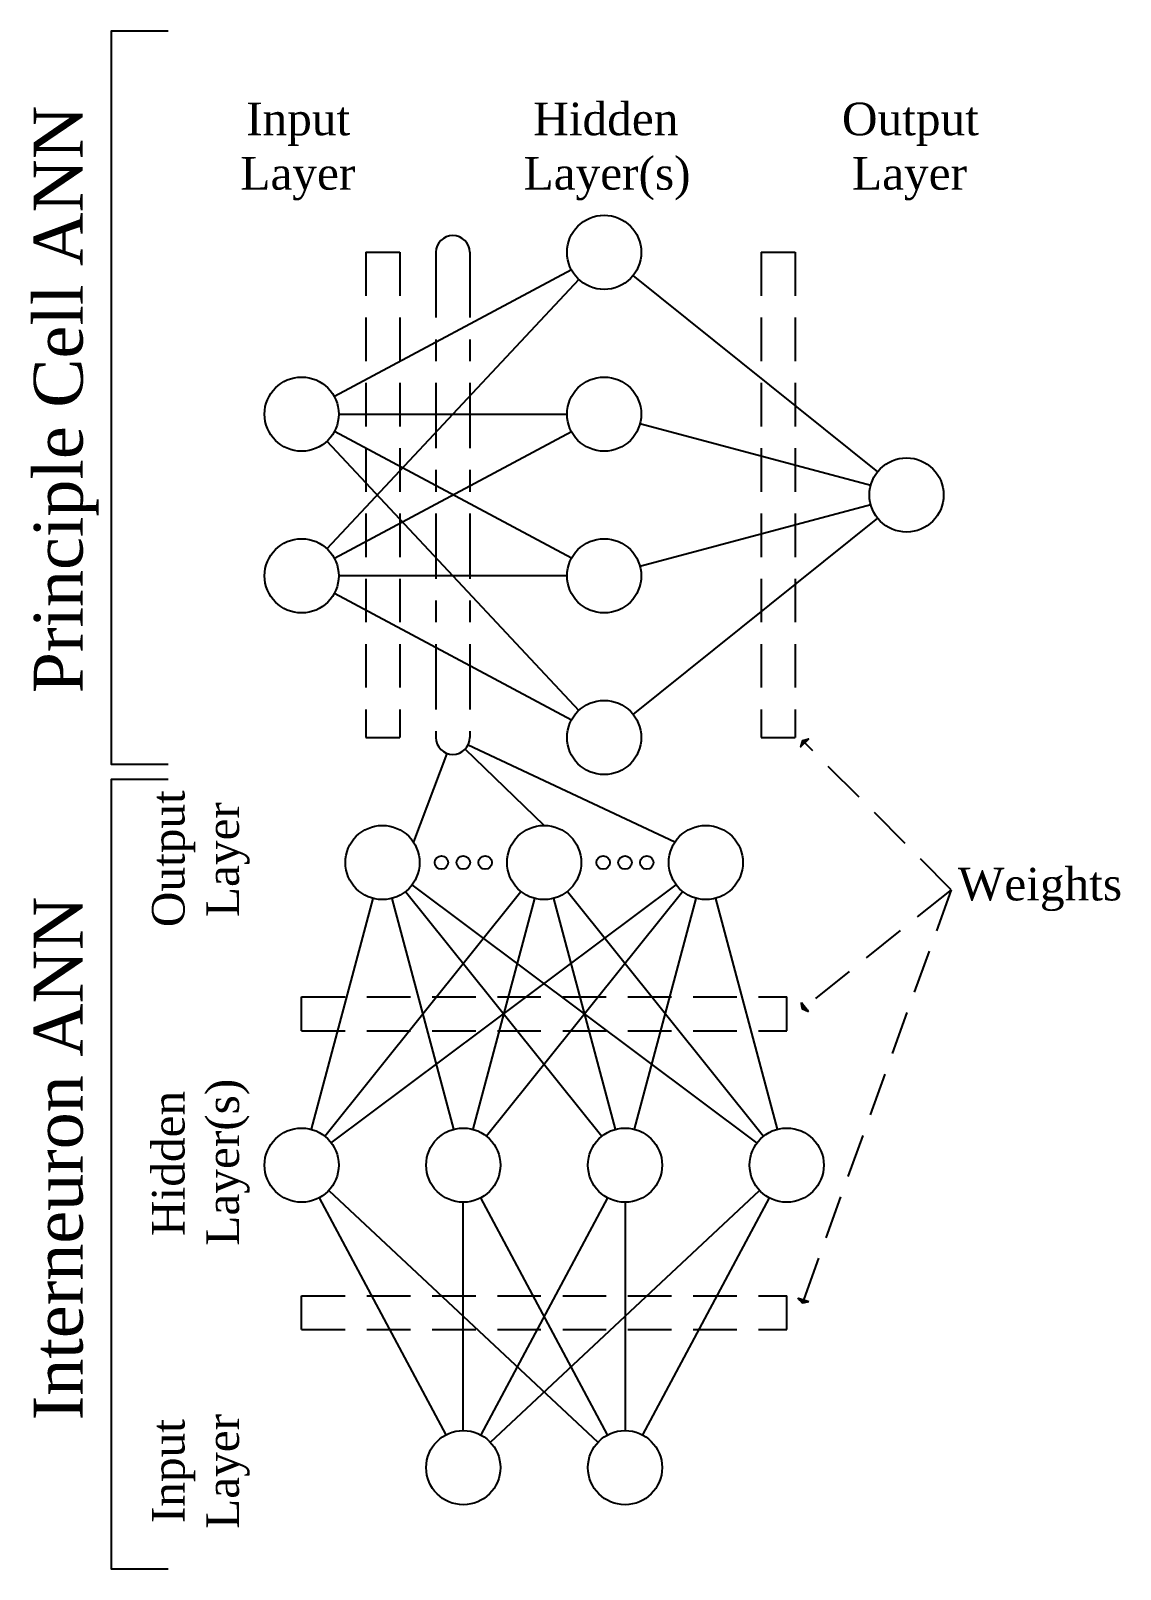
# Model space of a CAD drawing. Extents: x -952 to 50, y -755 to 659.
import ezdxf

# ---------------------------------------------------------------- set-up
doc = ezdxf.new("R2010")
doc.units = 0
doc.header["$MEASUREMENT"] = 0
doc.linetypes.add('CENTER', pattern=[6, 3, -1, 1, -1])
doc.linetypes.add('DASHED', pattern=[3, 2, -1])
doc.layers.get('0').update_dxf_attribs({"linetype": 'CONTINUOUS'})
doc.layers.add('1', color=7, linetype='CONTINUOUS')

msp = doc.modelspace()

# ---------------------------------------------------------------- hatches: boundary and pattern name
h = msp.add_hatch()
h.set_pattern_fill('ANSI31', color=256, angle=105.6717)
h.set_pattern_definition([(150.671706, (-295.99466, 209.6162), (-0.06122663, -0.10897844), [])])
h.paths.add_polyline_path([(-243.8, 1.2), (-238.4, 6.6), (-242.1, 7.1)])
h.paths.add_polyline_path([(-242.1, 7.1), (-238.4, 6.6), (-236.2, 8.7)])
h = msp.add_hatch()
h.set_pattern_fill('ANSI31', color=256, angle=67.9556)
h.set_pattern_definition([(112.955624, (-62.52406, 196.24114), (-0.1151009, -0.04875226), [])])
h.paths.add_polyline_path([(-240.1, -237.5), (-243.1, -233.7), (-242.1, -239.7)])
h.paths.add_polyline_path([(-236.5, -242), (-240.1, -237.5), (-242.1, -239.7)])
h = msp.add_hatch()
h.set_pattern_fill('ANSI31', color=256, angle=102.2506)
h.set_pattern_definition([(147.250605, (-339.38222, -48.50307), (-0.0676207, -0.10513059), [])])
h.paths.add_polyline_path([(-241.7, -506.9), (-246.3, -505.5), (-242.1, -509.8)])
h.paths.add_polyline_path([(-236.2, -508.6), (-241.7, -506.9), (-242.1, -509.8)])

# ---------------------------------------------------------------- linework, layer by layer
for p, q in [((-454.5, 439.6), (-672.4, 323.1)), ((-447.7, 430.8), (-679.2, 183.3)), ((-397.9, 434.3), (-173, 254)), ((-668.4, 307), (-458.5, 307)), ((-179.3, 241.5), (-391.5, 298.2)), ((-454.5, 174.5), (-672.4, 291)), ((-672.4, 174.5), (-454.5, 291)), ((-679.2, 282.1), (-447.7, 34.7)), ((-391.5, 167.2), (-179.3, 223.9)), ((-173, 211.4), (-397.9, 31.1)), ((-458.5, 158.4), (-668.4, 158.4)), ((-454.5, 25.8), (-672.4, 142.3)), ((-549.4, 3.2), (-359.3, -86.2)), ((-243.8, 1.2), (-236.2, 8.7)), ((-242.1, 7.1), (-243.8, 1.2)), ((-242.1, 7.1), (-236.2, 8.7)), ((-569, -4.8), (-599.8, -86.2)), ((-479.6, -71), (-552.3, -1)), ((-675.2, -362.8), (-358.2, -125.5)), ((-283.9, -362.8), (-600.9, -125.5)), ((-637, -138.1), (-693.7, -350.2)), ((-681.2, -356.6), (-500.9, -131.7)), ((-562.7, -350.2), (-619.4, -138.1)), ((-606.9, -131.7), (-426.6, -356.6)), ((-488.4, -138.1), (-545.1, -350.2)), ((-352.2, -131.7), (-532.5, -356.6)), ((-414, -350.2), (-470.8, -138.1)), ((-458.2, -131.7), (-277.9, -356.6)), ((-396.4, -350.2), (-339.7, -138.1)), ((-322.1, -138.1), (-265.4, -350.2)), ((-242.1, -239.7), (-243.1, -233.7)), ((-243.1, -233.7), (-236.5, -242)), ((-242.1, -239.7), (-236.5, -242)), ((-677.6, -406.5), (-430.1, -637.9)), ((-529, -637.9), (-281.5, -406.5)), ((-686.4, -413.2), (-569.9, -631.2)), ((-553.9, -627.1), (-553.9, -417.3)), ((-421.3, -413.2), (-537.8, -631.2)), ((-421.3, -631.2), (-537.8, -413.2)), ((-405.2, -417.3), (-405.2, -627.1)), ((-272.7, -413.2), (-389.2, -631.2)), ((-242.1, -509.8), (-246.3, -505.5)), ((-246.3, -505.5), (-236.2, -508.6)), ((-242.1, -509.8), (-236.2, -508.6))]:
    msp.add_line(p, q)
at = {"linetype": 'DASHED', "ltscale": 20}
for q in [(-242.1, 7.1), (-242.1, -239.7), (-242.1, -509.8)]:
    msp.add_line((-105.4, -130.1), q, dxfattribs=at)
for points in [[(-825.1, -15), (-877.2, -15), (-877.2, 659.3), (-825.1, 659.3)], [(-825.1, -754.6), (-877.2, -754.6), (-877.2, -28.4), (-825.1, -28.4)]]:
    msp.add_lwpolyline(points)
for centre, radius in [((-424.4, 455.7), 34.1), ((-702.5, 307), 34.1), ((-424.4, 307), 34.1), ((-146.4, 232.7), 34.1), ((-702.5, 158.4), 34.1), ((-424.4, 158.4), 34.1), ((-424.4, 9.8), 34.1), ((-628.2, -105.1), 34.1), ((-479.6, -105.1), 34.1), ((-330.9, -105.1), 34.1), ((-574, -105.1), 6.18), ((-553.9, -105.1), 6.18), ((-533.8, -105.1), 6.18), ((-425.3, -105.1), 6.18), ((-405.2, -105.1), 6.18), ((-385.2, -105.1), 6.18), ((-702.5, -383.2), 34.1), ((-553.9, -383.2), 34.1), ((-405.2, -383.2), 34.1), ((-256.6, -383.2), 34.1), ((-553.9, -661.2), 34.1), ((-405.2, -661.2), 34.1)]:
    msp.add_circle(centre, radius)
for centre, start, end in [((-563.5, 455.7), 0, 180), ((-563.5, 9.8), 180, 0)]:
    msp.add_arc(centre, 15.5, start, end)
at = {"layer": '1', "linetype": 'DASHED', "ltscale": 20}
for p, q in [((-643.4, 455.7), (-612.3, 455.7)), ((-643.4, 455.7), (-643.4, 9.8)), ((-612.3, 455.7), (-612.3, 9.8)), ((-280, 455.7), (-248.9, 455.7)), ((-280, 455.7), (-280, 9.8)), ((-248.9, 455.7), (-248.9, 9.8)), ((-643.4, 9.8), (-612.3, 9.8)), ((-280, 9.8), (-248.9, 9.8)), ((-702.5, -259.7), (-702.5, -228.6)), ((-702.5, -228.6), (-256.6, -228.6)), ((-256.6, -259.7), (-256.6, -228.6)), ((-702.5, -259.7), (-256.6, -259.7)), ((-702.5, -534.4), (-702.5, -503.3)), ((-702.5, -503.3), (-256.6, -503.3)), ((-256.6, -534.4), (-256.6, -503.3)), ((-702.5, -534.4), (-256.6, -534.4))]:
    msp.add_line(p, q, dxfattribs=at)
at = {"layer": '1', "linetype": 'CENTER', "ltscale": 20}
for p, q in [((-579, 455.7), (-579, 9.8)), ((-547.9, 455.7), (-547.9, 9.8))]:
    msp.add_line(p, q, dxfattribs=at)

# ---------------------------------------------------------------- texts
at = {"char_height": 30, "attachment_point": 1}
for s, width, insert in [('\\pi-14.159;{\\fTimes New Roman|b0|i0|c0|p0;Hidden\\P\\pi-23.027;Layer(s)}', 101.026, (-475.4, 593.3)), ('{\\fTimes New Roman|b0|i0|c0|p0;Input\\P\\pi-5.3142;Layer}', 91.462, (-753.5, 593.3)), ('\\pi-8.4024;{\\fTimes New Roman|b0|i0|c0|p0;Output\\P\\pi0.89823;Layer}', 103.887, (-197.4, 593.3)), ('\\pi-19.783;{\\fTimes New Roman|b0|i0|c0|p0;Weights}', 101.026, (-79.5, -109.9))]:
    msp.add_mtext_dynamic_manual_height_columns(s, width=width, gutter_width=1, heights=[0], dxfattribs=dict(at, insert=insert))
at = {"attachment_point": 1, "rotation": 90}
for s, width, insert, char_height in [('\\pi25.568;{\\fTimes New Roman|b0|i0|c0|p0;Principle Cell ANN}', 571.539, (-948.8, 24.9), 45), ('\\pi-8.4024;{\\fTimes New Roman|b0|i0|c0|p0;Output\\P\\pi0.89823;Layer}', 103.887, (-840.1, -156.1), 30), ('\\pi54.118;{\\fTimes New Roman|b0|i0|c0|p0;Interneuron ANN}', 571.539, (-948.8, -671.8), 45), ('\\pi-14.159;{\\fTimes New Roman|b0|i0|c0|p0;Hidden\\P\\pi-23.027;Layer(s)}', 101.026, (-840.1, -434.2), 30), ('{\\fTimes New Roman|b0|i0|c0|p0;Input\\P\\pi-5.3142;Layer}', 91.462, (-840.1, -712.2), 30)]:
    msp.add_mtext_dynamic_manual_height_columns(s, width=width, gutter_width=1, heights=[0], dxfattribs=dict(at, insert=insert, char_height=char_height))

doc.saveas('drawing.dxf')
